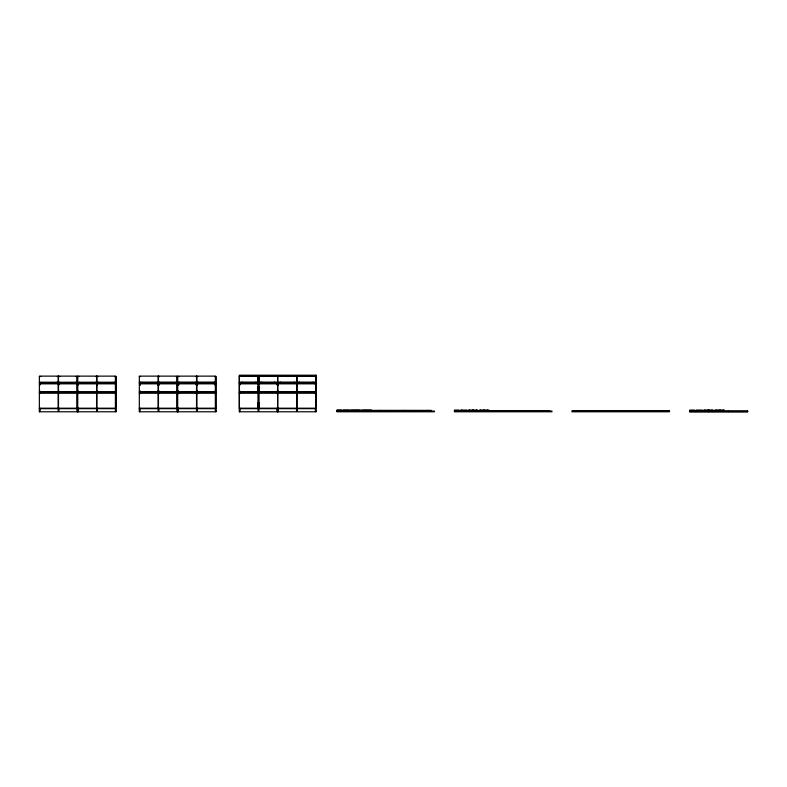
<?xml version="1.0" encoding="UTF-8"?>
<svg xmlns="http://www.w3.org/2000/svg" width="787" height="787" viewBox="0 0 787 787"><rect width="100%" height="100%" fill="white"/><g stroke="black" fill="none" stroke-linecap="round" stroke-linejoin="round"><path stroke-width="1.18" d="M239.307 376.009L316.069 376.009M39.35 376.491L40.993 376.491M57.264 376.491L59.822 376.491M76.093 376.491L79.369 376.491M95.65 376.491L98.208 376.491M114.479 376.491L116.122 376.491L116.122 411.788L39.35 411.788L39.389 376.127L77.333 376.127L77.333 408.197M139.309 376.491L140.666 376.53M176.327 376.53L179.052 376.53M214.713 376.53L216.071 376.491L216.071 411.788L139.309 411.788L139.348 376.127L177.291 376.127L177.291 408.197M257.3 376.491L259.7 376.491M157.498 376.53L159.495 376.53M195.884 376.53L197.881 376.53M258.136 381.085L257.9 382.128L240.261 382.128M258.854 381.085L259.1 382.128L276.729 382.128M40.432 382.246L57.825 382.246M59.261 382.246L76.654 382.246M78.818 382.246L96.211 382.246M97.647 382.246L115.04 382.246M278.647 382.128L296.286 382.128M297.476 382.128L315.115 382.128M39.389 382.561L77.333 382.561M77.775 382.561L115.719 382.561M139.348 382.561L177.291 382.561M177.734 382.561L215.677 382.561M239.346 382.561L316.03 382.561M140.352 382.689L140.666 382.128M157.823 382.689L157.498 382.128M159.181 382.689L159.495 382.128M176.652 382.689L176.327 382.128M178.728 382.689L179.052 382.128M196.199 382.689L195.884 382.128M197.567 382.689L197.881 382.128M215.038 382.689L214.713 382.128M39.389 382.767L77.333 382.846M77.775 382.846L115.719 382.767M139.348 382.846L177.291 382.767M177.734 382.767L215.677 382.767M239.346 382.846L316.03 382.846M40.068 383.003L40.993 383.003L40.993 382.285L40.393 383.003M58.179 383.003L57.264 383.003L57.264 382.285L57.864 383.003M58.897 383.003L59.822 383.003L59.822 382.285L59.222 383.003M77.018 383.003L76.093 383.003L76.093 382.285L76.693 383.003M78.454 383.003L79.369 383.003L79.369 382.285L78.769 383.003M96.565 383.003L95.65 383.003L95.65 382.285L96.25 383.003M97.283 383.003L98.208 383.003L98.208 382.285L97.608 383.003M115.394 383.003L114.479 383.003L114.479 382.285L115.079 383.003M39.389 383.84L77.333 383.84M77.775 383.84L115.719 383.84M139.348 383.84L177.291 383.84M177.734 383.84L215.677 383.84M239.346 383.84L316.03 383.84M258.136 390.48L257.9 391.523M258.854 390.48L259.1 391.523M39.389 391.965L77.333 391.965M77.775 391.965L115.719 391.965M139.348 391.965L177.291 391.965M177.734 391.965L215.677 391.965M239.346 391.965L316.03 391.965M39.389 392.162L77.333 392.162M77.775 392.241L115.719 392.241M139.348 392.162L177.291 392.241M177.734 392.162L215.677 392.241M239.346 392.241L316.03 392.162M40.068 392.28L40.993 392.28L40.993 391.562L40.393 392.28M58.179 392.28L57.264 392.28L57.264 391.562L57.864 392.28M58.897 392.28L59.822 392.28L59.822 391.562L59.222 392.28M77.018 392.28L76.093 392.28L76.093 391.562L76.693 392.28M78.454 392.28L79.369 392.28L79.369 391.562L78.769 392.28M96.565 392.28L95.65 392.28L95.65 391.562L96.25 392.28M97.283 392.28L98.208 392.28L98.208 391.562L97.608 392.28M115.394 392.28L114.479 392.28L114.479 391.562L115.079 392.28M39.389 393.244L77.333 393.244M77.775 393.244L115.719 393.244M139.348 393.244L177.291 393.244M177.734 393.244L215.677 393.244M239.346 393.244L316.03 393.244M258.136 406.515L257.9 407.558M258.854 406.515L259.1 407.558M39.35 408.197L116.122 408.197M139.309 408.197L216.071 408.197M39.35 408.669L116.122 408.669M139.309 408.669L216.071 408.669M239.307 408.669L316.069 408.669M341.568 410.057L336.866 410.057L336.866 411.788L434.424 411.788L434.424 411.07L336.866 411.07M343.132 410.057L349.418 410.057M350.786 410.057L360.22 410.057L360.22 411.07M361.931 410.057L371.375 410.057M696.072 410.057L702.358 410.057M454.817 410.834L471.728 410.834M472.131 410.834L489.042 410.834M489.435 410.834L506.356 410.834M506.749 410.834L528.067 410.834M528.461 410.834L549.779 410.834M572.365 410.834L589.276 410.834M589.679 410.834L606.59 410.834M609.069 410.834L645.37 410.834M649.934 410.834L666.845 410.834M39.35 410.991L40.068 410.991L40.068 408.197M116.122 410.991L115.394 410.991L115.394 376.491M139.309 410.991L140.027 410.991L140.027 408.197M216.071 410.991L215.353 410.991L215.353 376.491M239.307 410.991L240.025 410.991L240.025 408.197M316.069 410.991L315.351 410.991L315.351 408.197M454.414 411.07L551.972 411.07L551.972 411.788L454.414 411.788L454.414 410.057L459.126 410.057L459.126 411.07M689.51 411.276L708.625 411.276M709.028 411.276L728.142 411.276M728.536 411.276L747.65 411.276M689.51 411.67L708.625 411.67M709.028 411.67L728.142 411.67M728.536 411.67L747.65 411.67M724.315 411.07L724.315 410.057L714.881 410.057L714.881 411.07M723.105 410.057L723.105 411.07M720.213 410.057L720.184 411.07M718.993 410.057L718.993 411.07M716.101 410.057L716.101 411.07M713.17 411.07L713.17 410.057L703.726 410.057L703.726 411.07M711.95 410.057L711.95 411.07M709.057 410.057L709.028 411.788L728.142 411.788L728.142 411.07L689.51 411.07L689.51 411.788L708.625 411.788L708.625 411.07M708.821 410.057L708.821 411.07M707.838 410.057L707.838 411.07M704.945 410.057L704.945 411.07M694.518 411.07L694.518 410.057L689.806 410.057L689.806 411.07M669.127 411.07L572.365 411.07M549.296 410.834L528.943 410.834M527.585 410.834L507.231 410.834M506.356 411.07L489.435 411.07M489.042 411.07L472.131 411.07M488.924 411.07L488.924 410.057L479.49 410.057L479.49 411.07M487.704 410.057L487.704 411.07M484.792 410.057L484.812 411.07M483.602 410.057L483.602 411.07M480.709 410.057L480.709 411.07M477.778 411.07L477.778 410.057L468.334 410.057L468.334 411.07M476.558 410.057L476.558 411.07M473.636 410.057L473.666 411.07M472.446 410.057L472.367 411.07M471.728 411.07L454.817 411.07M469.554 410.057L469.554 411.07M466.868 411.07L466.868 410.057L460.907 410.057L460.907 411.07M431.227 411.07L431.227 410.352L408.03 410.352L408.03 411.07M427.744 410.352L427.744 411.07M407.636 411.07L407.636 410.352L384.44 410.352L384.44 411.07M404.154 410.352L404.154 411.07M384.046 411.07L384.046 410.352L360.849 410.352L360.849 411.07M380.564 410.352L380.564 411.07M360.456 411.07L360.456 410.352L337.259 410.352L337.259 411.07M356.973 410.352L356.973 411.07M315.735 410.991L315.735 411.788M315.351 382.58L315.351 385.02M315.351 391.119L315.351 393.559M313.118 382.128L313.118 382.767M313.118 391.523L313.118 392.162M299.483 382.128L299.483 382.767M299.483 391.523L299.483 392.162M297.24 382.58L297.24 385.02M297.24 391.119L297.24 393.559M297.24 408.197L297.24 410.991L296.522 410.991L296.522 408.197M296.925 376.127L296.925 408.197M296.837 376.127L296.837 408.197M296.522 382.58L296.522 385.02M296.522 391.119L296.522 393.559M294.279 382.128L294.279 382.767M294.279 391.523L294.279 392.162M280.644 382.128L280.644 382.767M280.644 391.523L280.644 392.162M278.411 382.58L278.411 385.02M278.411 391.119L278.411 393.559M278.411 408.197L278.411 410.991L276.965 410.991L276.965 408.197M278.027 410.991L278.027 411.788M277.732 376.127L277.693 411.788M277.654 376.127L277.654 408.197M277.349 410.991L277.349 411.788M276.965 382.58L276.965 385.02M276.965 391.119L276.965 393.559M274.732 382.128L274.732 382.767M274.732 391.523L274.732 392.162M261.097 382.128L261.097 382.767M261.097 391.523L261.097 392.162M259.218 377.13L259.218 382.128M259.218 386.525L259.218 391.523M259.218 402.56L259.218 407.558M258.854 376.491L258.854 410.991L258.136 410.991L258.136 376.491M257.782 377.13L257.782 382.128M257.782 386.525L257.782 391.523M257.782 402.56L257.782 407.558M255.903 382.128L255.903 382.767M255.903 391.523L255.903 392.162M242.268 382.128L242.268 382.767M242.268 391.523L242.268 392.162M240.025 382.58L240.025 385.02M240.025 391.119L240.025 393.559M239.642 410.991L239.642 411.788M215.736 410.991L215.736 411.788M215.677 408.197L215.677 376.127L177.734 376.127L177.695 411.788M215.038 385.05L215.038 382.128L197.567 382.128L197.567 385.05M215.038 391.139L215.038 393.579M214.713 391.523L214.713 392.083M197.881 391.523L197.881 392.083M197.567 391.139L197.567 393.579M197.242 382.58L197.242 385.05M197.242 391.119L197.242 393.579M197.242 408.197L197.242 410.991L196.524 410.991L196.563 376.127M196.839 376.127L196.839 408.197M196.524 382.58L196.524 385.05M196.524 391.119L196.524 393.579M196.199 385.05L196.199 382.128L178.728 382.128L178.728 385.05M196.199 391.139L196.199 393.579M195.884 391.523L195.884 392.083M179.052 391.523L179.052 392.083M178.728 391.139L178.728 393.579M178.413 382.58L178.413 385.05M178.413 391.119L178.413 393.579M178.413 408.197L178.413 410.991L176.977 410.991L176.977 376.491M178.029 410.991L178.029 411.788M177.35 410.991L177.35 411.788M176.652 385.05L176.652 382.128L159.181 382.128L159.181 385.05M176.652 391.139L176.652 393.579M176.327 391.523L176.327 392.083M159.495 391.523L159.495 392.083M159.181 391.139L159.181 393.579M158.856 382.58L158.856 385.05M158.856 391.119L158.856 393.579M158.856 408.197L158.856 410.991L158.138 410.991L158.177 376.127M158.462 376.127L158.462 408.197M158.138 382.58L158.138 385.05M158.138 391.119L158.138 393.579M157.823 385.05L157.823 382.128L140.352 382.128L140.352 385.05M157.823 391.139L157.823 393.579M157.498 391.523L157.498 392.083M140.666 391.523L140.666 392.083M140.352 391.139L140.352 393.579M140.027 382.58L140.027 385.05M140.027 391.119L140.027 393.579M139.643 410.991L139.643 411.788M115.719 408.197L115.719 376.127L77.775 376.127L77.736 411.788M115.778 410.991L115.778 411.788M97.283 382.58L97.283 385.02M97.283 391.119L97.283 393.559M97.283 408.197L97.283 410.991L96.565 410.991L96.604 376.127M96.89 376.127L96.89 408.197M78.454 382.58L78.454 385.02M78.454 391.119L78.454 393.559M78.454 408.197L78.454 410.991L77.018 410.991L77.018 376.491M78.07 410.991L78.07 411.788M77.392 410.991L77.392 411.788M58.897 382.58L58.897 385.02M58.897 391.119L58.897 393.559M58.897 408.197L58.897 410.991L58.179 410.991L58.218 376.127M58.504 376.127L58.504 408.197M40.068 382.58L40.068 385.02M40.068 391.119L40.068 393.559M39.694 410.991L39.694 411.788M316.069 375.212L239.307 375.212L239.307 411.788L316.069 411.788L316.069 375.212M316.03 376.127L239.346 376.127L239.346 408.197L316.069 408.197L316.03 376.127M669.521 411.07L571.962 411.07L571.962 411.788L669.521 411.788L669.521 411.07M747.65 411.07L728.536 411.07L728.536 411.788L747.65 411.788L747.65 411.07M461.182 411.07L461.182 410.057L461.103 411.07M258.539 408.197L258.539 376.127L258.461 408.197"/></g></svg>
